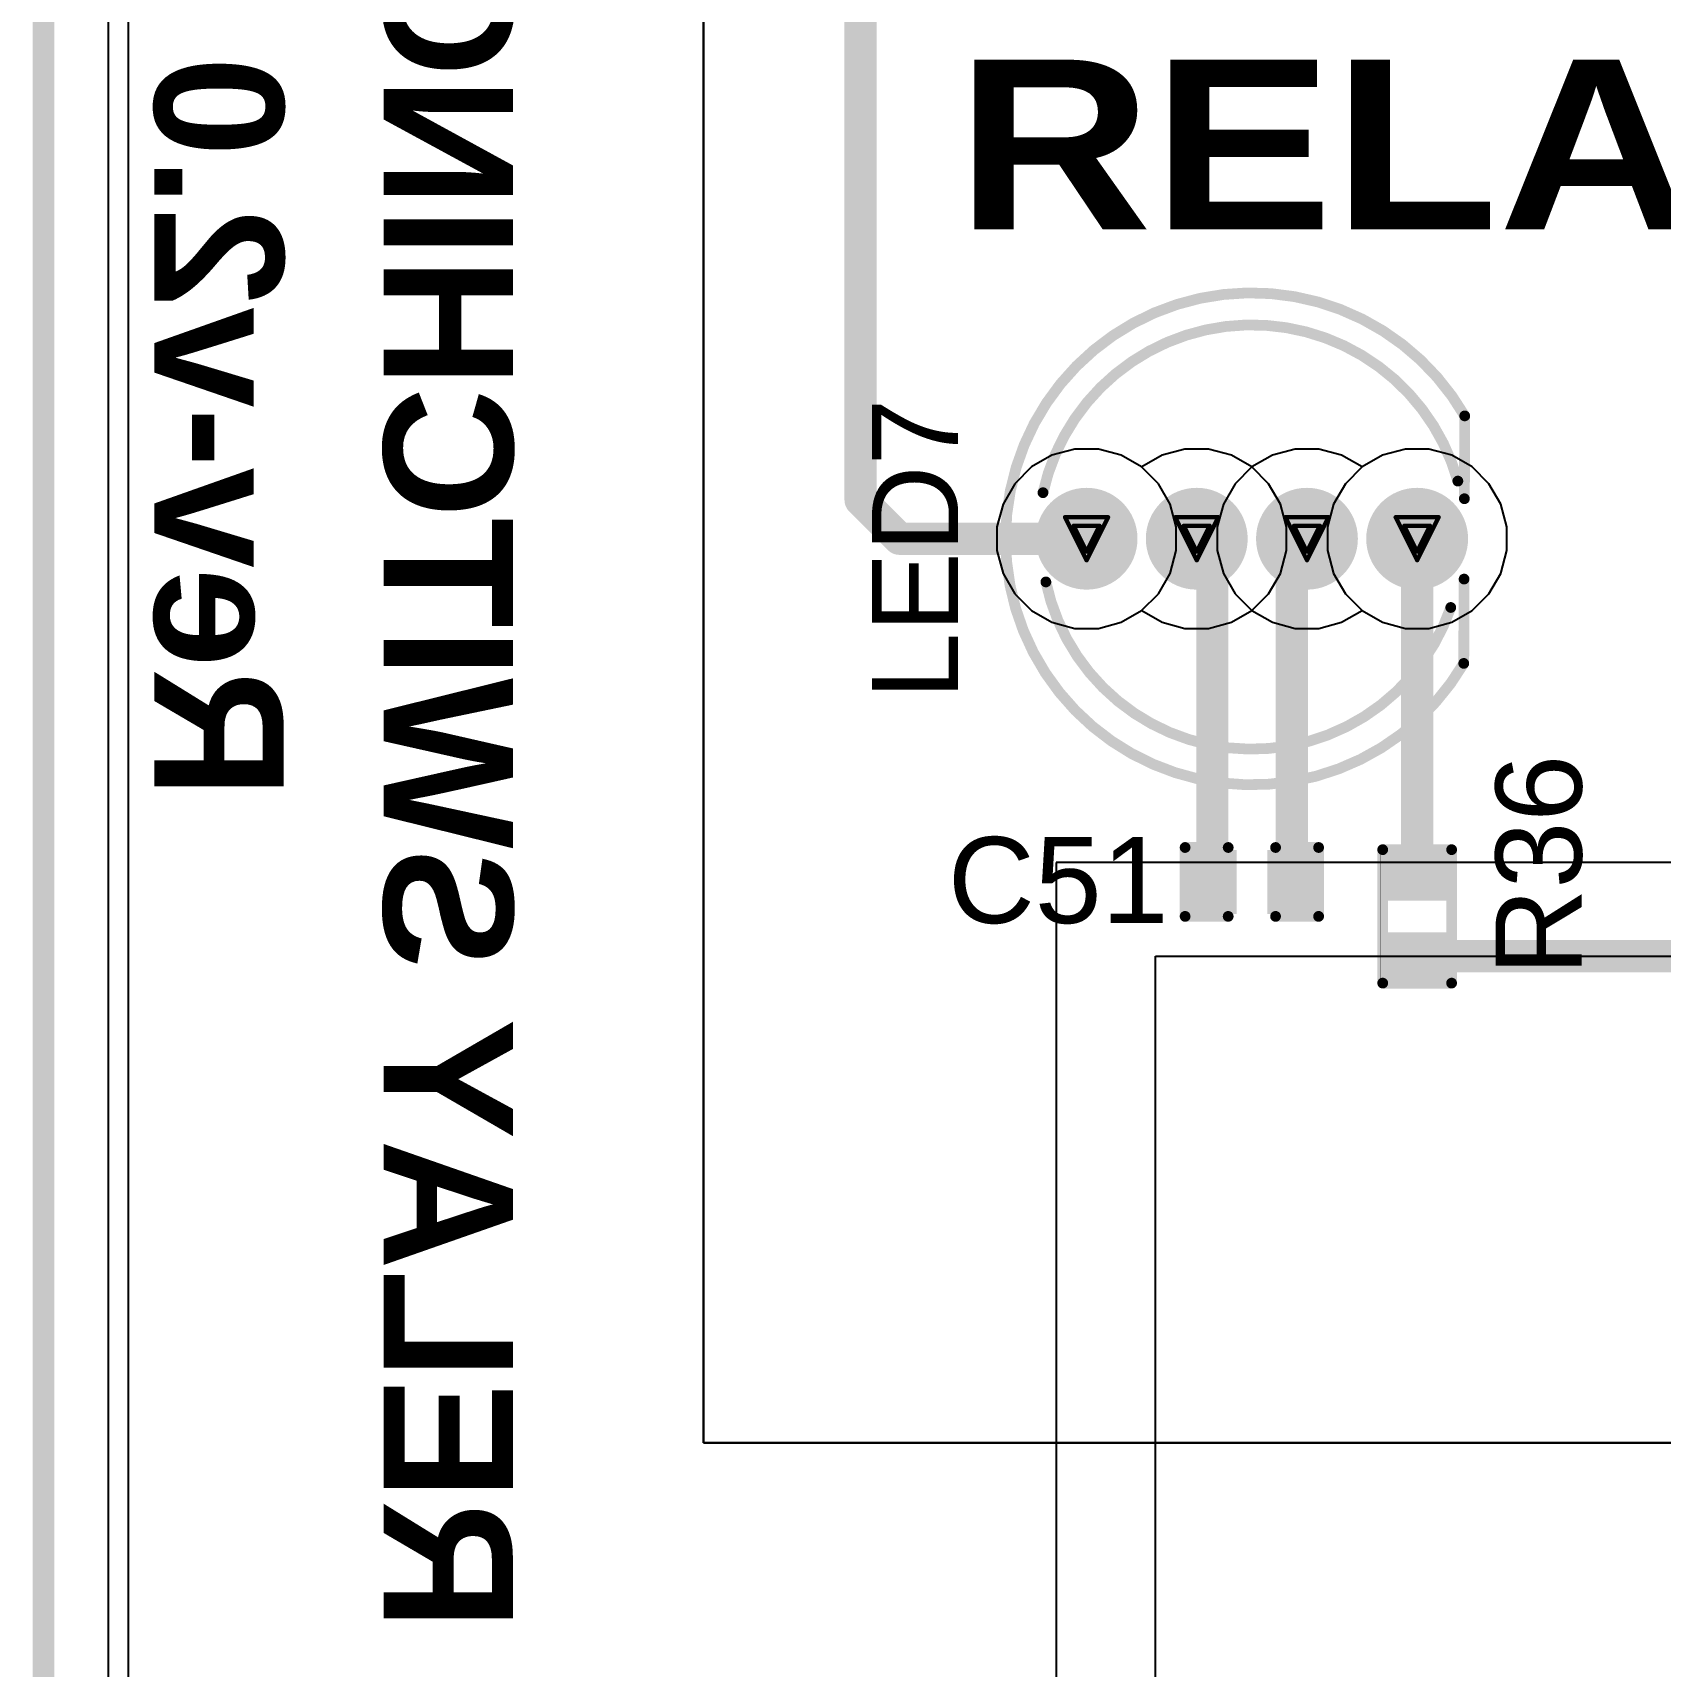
# Model space of a CAD drawing. Header units: inches. Extents: x -5 to 5328, y -4 to 5281.
# Drawn here: x -4.15 to 15.06, y 63.4 to 82.68 of the extents above; entities that cross this region are included whole.
import ezdxf

# ---------------------------------------------------------------- set-up
doc = ezdxf.new("R2010")
doc.units = ezdxf.units.IN
for name, color, linetype in [('Board Outline', 216, 'Continuous'), ('Bottom Layer', 5, 'Continuous'), ('Bottom Overlay', 54, 'Continuous'), ('Bottom Solder', 6, 'Continuous'), ('Drill Drawing', 1, 'Continuous'), ('Layer 1', 16, 'Continuous'), ('Layer 2', 76, 'Continuous'), ('Multi-Layer', 9, 'Continuous'), ('Pad Holes', 156, 'Continuous'), ('Top Layer', 1, 'Continuous'), ('Top Overlay', 2, 'Continuous'), ('Top Paste', 8, 'Continuous'), ('Top Solder', 216, 'Continuous')]:
    doc.layers.add(name, color=color, linetype=linetype)
doc.styles.add('Arial', font='', dxfattribs={"height": 0.2})
doc.styles.add('Arial Black_Bold', font='', dxfattribs={"height": 0.2})
doc.styles.add('Arial_Bold', font='', dxfattribs={"height": 0.2})
doc.styles.get('Arial').set_extended_font_data('Arial')
doc.styles.get('Arial Black_Bold').set_extended_font_data('Arial Black', bold=True)
doc.styles.get('Arial_Bold').set_extended_font_data('Arial', bold=True)

# ---------------------------------------------------------------- blocks, each defined once
blk = doc.blocks.new('R___0402_64')
at = {"layer": 'Top Layer'}
for points in [[(-0.6985, -0.3175), (-0.6985, 0.3174999999999999), (-0.2413000000000001, 0.3175), (-0.2412999999999999, -0.3174999999999999)], [(0.2413000000000001, -0.3175), (0.2412999999999999, 0.3174999999999999), (0.6985, 0.3175), (0.6985, -0.3174999999999999)]]:
    blk.add_hatch(color=1, dxfattribs=at).paths.add_polyline_path(points)
at = {"layer": 'Top Paste'}
for points in [[(-0.6985, -0.3175), (-0.6985, 0.3174999999999999), (-0.2413000000000001, 0.3175), (-0.2412999999999999, -0.3174999999999999)], [(0.2413000000000001, -0.3175), (0.2412999999999999, 0.3174999999999999), (0.6985, 0.3175), (0.6985, -0.3174999999999999)]]:
    blk.add_hatch(color=8, dxfattribs=at).paths.add_polyline_path(points)
at = {"layer": 'Top Solder'}
for points in [[(-0.75350116, -0.3725011600000001), (-0.75350116, 0.3725011599999999), (-0.18629884, 0.3725011600000001), (-0.1862988399999999, -0.3725011599999999)], [(0.18629884, -0.3725011600000001), (0.1862988399999999, 0.3725011599999999), (0.75350116, 0.3725011600000001), (0.75350116, -0.3725011599999999)]]:
    blk.add_hatch(color=216, dxfattribs=at).paths.add_polyline_path(points)
at = {"layer": 'Top Overlay'}
for points in [[(0.7874, 0.4064, 0.127, 0.127, 0), (-0.7874, 0.4064, 0.127, 0.127, 0)], [(-0.7874, -0.4064, 0.127, 0.127, 0), (-0.7874, 0.4064, 0.127, 0.127, 0)], [(0.7874, -0.4064, 0.127, 0.127, 0), (0.7874, 0.4064, 0.127, 0.127, 0)], [(0.7874, -0.4064, 0.127, 0.127, 0), (-0.7874, -0.4064, 0.127, 0.127, 0)], [(0.8128, -0.4318, 0.0032258, 0.0032258, 0), (-0.8128, -0.4318, 0.0032258, 0.0032258, 0)]]:
    blk.add_lwpolyline(points, format="xyseb", dxfattribs=at)
for points in [[(-0.8191499999999999, 0.4064, 0.0635, 0.0635, 1), (-0.7556499999999999, 0.4064, 0.0635, 0.0635, 1)], [(-0.8191499999999999, 0.4064, 0.0635, 0.0635, 1), (-0.7556499999999999, 0.4064, 0.0635, 0.0635, 1)], [(0.7556499999999999, 0.4064, 0.0635, 0.0635, 1), (0.8191499999999999, 0.4064, 0.0635, 0.0635, 1)], [(0.7556499999999999, 0.4064, 0.0635, 0.0635, 1), (0.8191499999999999, 0.4064, 0.0635, 0.0635, 1)], [(-0.8191499999999999, -0.4064, 0.0635, 0.0635, 1), (-0.7556499999999999, -0.4064, 0.0635, 0.0635, 1)], [(-0.8191499999999999, -0.4064, 0.0635, 0.0635, 1), (-0.7556499999999999, -0.4064, 0.0635, 0.0635, 1)], [(0.7556499999999999, -0.4064, 0.0635, 0.0635, 1), (0.8191499999999999, -0.4064, 0.0635, 0.0635, 1)], [(0.7556499999999999, -0.4064, 0.0635, 0.0635, 1), (0.8191499999999999, -0.4064, 0.0635, 0.0635, 1)], [(-0.81360518, -0.4318, 0.0016129, 0.0016129, 1), (-0.8119948199999999, -0.4318, 0.0016129, 0.0016129, 1)], [(0.8119948199999999, -0.4318, 0.0016129, 0.0016129, 1), (0.81360518, -0.4318, 0.0016129, 0.0016129, 1)]]:
    blk.add_lwpolyline(points, format="xyseb", close=True, dxfattribs=at)
blk = doc.blocks.new('WS2812D_F5_110')
at = {"layer": 'Bottom Layer'}
h = blk.add_hatch(color=5, dxfattribs=at)
edge = h.paths.add_edge_path()
edge.add_arc((-1.949958, 0), 0.5499989, 0, 360)
h = blk.add_hatch(color=5, dxfattribs=at)
edge = h.paths.add_edge_path()
edge.add_arc((-0.649986, 0), 0.5499989, 0, 360)
h = blk.add_hatch(color=5, dxfattribs=at)
edge = h.paths.add_edge_path()
edge.add_arc((0.649986, 0), 0.5499989, 0, 360)
h = blk.add_hatch(color=5, dxfattribs=at)
edge = h.paths.add_edge_path()
edge.add_arc((1.949958, 0), 0.5499989, 0, 360)
at = {"layer": 'Bottom Solder'}
h = blk.add_hatch(color=6, dxfattribs=at)
edge = h.paths.add_edge_path()
edge.add_arc((-1.949958, 0), 0.6007989, 0, 360)
h = blk.add_hatch(color=6, dxfattribs=at)
edge = h.paths.add_edge_path()
edge.add_arc((-0.649986, 0), 0.6007989, 0, 360)
h = blk.add_hatch(color=6, dxfattribs=at)
edge = h.paths.add_edge_path()
edge.add_arc((0.649986, 0), 0.6007989, 0, 360)
h = blk.add_hatch(color=6, dxfattribs=at)
edge = h.paths.add_edge_path()
edge.add_arc((1.949958, 0), 0.6007989, 0, 360)
at = {"layer": 'Layer 1'}
h = blk.add_hatch(color=16, dxfattribs=at)
edge = h.paths.add_edge_path()
edge.add_arc((-1.949958, 0), 0.5499989, 0, 360)
h = blk.add_hatch(color=16, dxfattribs=at)
edge = h.paths.add_edge_path()
edge.add_arc((-0.649986, 0), 0.5499989, 0, 360)
h = blk.add_hatch(color=16, dxfattribs=at)
edge = h.paths.add_edge_path()
edge.add_arc((0.649986, 0), 0.5499989, 0, 360)
h = blk.add_hatch(color=16, dxfattribs=at)
edge = h.paths.add_edge_path()
edge.add_arc((1.949958, 0), 0.5499989, 0, 360)
at = {"layer": 'Layer 2'}
h = blk.add_hatch(color=76, dxfattribs=at)
edge = h.paths.add_edge_path()
edge.add_arc((-1.949958, 0), 0.5499989, 0, 360)
h = blk.add_hatch(color=76, dxfattribs=at)
edge = h.paths.add_edge_path()
edge.add_arc((-0.649986, 0), 0.5499989, 0, 360)
h = blk.add_hatch(color=76, dxfattribs=at)
edge = h.paths.add_edge_path()
edge.add_arc((0.649986, 0), 0.5499989, 0, 360)
h = blk.add_hatch(color=76, dxfattribs=at)
edge = h.paths.add_edge_path()
edge.add_arc((1.949958, 0), 0.5499989, 0, 360)
at = {"layer": 'Multi-Layer'}
h = blk.add_hatch(color=9, dxfattribs=at)
edge = h.paths.add_edge_path()
edge.add_arc((-1.949958, 0), 0.5499989, 0, 360)
h = blk.add_hatch(color=9, dxfattribs=at)
edge = h.paths.add_edge_path()
edge.add_arc((-0.649986, 0), 0.5499989, 0, 360)
h = blk.add_hatch(color=9, dxfattribs=at)
edge = h.paths.add_edge_path()
edge.add_arc((0.649986, 0), 0.5499989, 0, 360)
h = blk.add_hatch(color=9, dxfattribs=at)
edge = h.paths.add_edge_path()
edge.add_arc((1.949958, 0), 0.5499989, 0, 360)
at = {"layer": 'Pad Holes'}
h = blk.add_hatch(color=7, dxfattribs=at)
edge = h.paths.add_edge_path()
edge.add_arc((-1.949958, 0), 0.35999928, 0, 360)
h = blk.add_hatch(color=7, dxfattribs=at)
edge = h.paths.add_edge_path()
edge.add_arc((-0.649986, 0), 0.35999928, 0, 360)
h = blk.add_hatch(color=7, dxfattribs=at)
edge = h.paths.add_edge_path()
edge.add_arc((0.649986, 0), 0.35999928, 0, 360)
h = blk.add_hatch(color=7, dxfattribs=at)
edge = h.paths.add_edge_path()
edge.add_arc((1.949958, 0), 0.35999928, 0, 360)
at = {"layer": 'Top Layer'}
h = blk.add_hatch(color=1, dxfattribs=at)
edge = h.paths.add_edge_path()
edge.add_arc((-1.949958, 0), 0.5499989, 0, 360)
h = blk.add_hatch(color=1, dxfattribs=at)
edge = h.paths.add_edge_path()
edge.add_arc((-0.649986, 0), 0.5499989, 0, 360)
h = blk.add_hatch(color=1, dxfattribs=at)
edge = h.paths.add_edge_path()
edge.add_arc((0.649986, 0), 0.5499989, 0, 360)
h = blk.add_hatch(color=1, dxfattribs=at)
edge = h.paths.add_edge_path()
edge.add_arc((1.949958, 0), 0.5499989, 0, 360)
at = {"layer": 'Top Solder'}
h = blk.add_hatch(color=216, dxfattribs=at)
edge = h.paths.add_edge_path()
edge.add_arc((-1.949958, 0), 0.6007989, 0, 360)
h = blk.add_hatch(color=216, dxfattribs=at)
edge = h.paths.add_edge_path()
edge.add_arc((-0.649986, 0), 0.6007989, 0, 360)
h = blk.add_hatch(color=216, dxfattribs=at)
edge = h.paths.add_edge_path()
edge.add_arc((0.649986, 0), 0.6007989, 0, 360)
h = blk.add_hatch(color=216, dxfattribs=at)
edge = h.paths.add_edge_path()
edge.add_arc((1.949958, 0), 0.6007989, 0, 360)
at = {"layer": 'Top Overlay'}
for points in [[(2.49976894, -1.47119086, 0.127, 0.127, -3.705200551698449), (2.5109424, 1.44950434, 0.127, 0.127, 0)], [(-2.4642064, 0.5431282, 0.127, 0.127, -0.7808570852572787), (2.4299926, 0.68000626, 0.127, 0.127, 0)], [(2.5072086, 0.4719574, 0.127, 0.127, 0), (2.5109424, 1.4495018, 0.127, 0.127, 0)], [(2.3466552, -0.81129886, 0.127, 0.127, -0.7609480543791828), (-2.4299926, -0.51000914, 0.127, 0.127, 0)], [(2.4997664, -1.4711934, 0.127, 0.127, 0), (2.5035764, -0.4761992, 0.127, 0.127, 0)]]:
    blk.add_lwpolyline(points, format="xyseb", dxfattribs=at)
for points in [[(2.4791924, 1.44950434, 0.0635, 0.0635, 1), (2.5426924, 1.44950434, 0.0635, 0.0635, 1)], [(2.4791924, 1.4495018, 0.0635, 0.0635, 1), (2.5426924, 1.4495018, 0.0635, 0.0635, 1)], [(-2.4959564, 0.5431282, 0.0635, 0.0635, 1), (-2.4324564, 0.5431282, 0.0635, 0.0635, 1)], [(2.3982426, 0.68000626, 0.0635, 0.0635, 1), (2.4617426, 0.68000626, 0.0635, 0.0635, 1)], [(2.4754586, 0.4719574, 0.0635, 0.0635, 1), (2.5389586, 0.4719574, 0.0635, 0.0635, 1)], [(-2.4617426, -0.51000914, 0.0635, 0.0635, 1), (-2.3982426, -0.51000914, 0.0635, 0.0635, 1)], [(2.4718264, -0.4761992, 0.0635, 0.0635, 1), (2.5353264, -0.4761992, 0.0635, 0.0635, 1)], [(2.3149052, -0.81129886, 0.0635, 0.0635, 1), (2.3784052, -0.81129886, 0.0635, 0.0635, 1)], [(2.4680164, -1.4711934, 0.0635, 0.0635, 1), (2.5315164, -1.4711934, 0.0635, 0.0635, 1)], [(2.46801894, -1.47119086, 0.0635, 0.0635, 1), (2.53151894, -1.47119086, 0.0635, 0.0635, 1)]]:
    blk.add_lwpolyline(points, format="xyseb", close=True, dxfattribs=at)
blk = doc.blocks.new('C___0402_160')
at = {"layer": 'Top Layer'}
for points in [[(-0.6985, -0.3175), (-0.6985, 0.3175), (-0.2412999999999999, 0.3175), (-0.2413, -0.3175)], [(0.2412999999999999, -0.3175), (0.2413, 0.3175), (0.6985, 0.3175), (0.6985, -0.3175)]]:
    blk.add_hatch(color=1, dxfattribs=at).paths.add_polyline_path(points)
at = {"layer": 'Top Paste'}
for points in [[(-0.6985, -0.3175), (-0.6985, 0.3175), (-0.2412999999999999, 0.3175), (-0.2413, -0.3175)], [(0.2412999999999999, -0.3175), (0.2413, 0.3175), (0.6985, 0.3175), (0.6985, -0.3175)]]:
    blk.add_hatch(color=8, dxfattribs=at).paths.add_polyline_path(points)
at = {"layer": 'Top Solder'}
for points in [[(-0.7584998799999999, -0.37749988), (-0.7584998799999999, 0.37749988), (-0.18130012, 0.37749988), (-0.18130012, -0.37749988)], [(0.18130012, -0.37749988), (0.18130012, 0.37749988), (0.7584998799999999, 0.37749988), (0.7584998799999999, -0.37749988)]]:
    blk.add_hatch(color=216, dxfattribs=at).paths.add_polyline_path(points)
at = {"layer": 'Top Overlay'}
for points in [[(-0.7874, -0.4064, 0.127, 0.127, 0), (-0.7874, 0.4064, 0.127, 0.127, 0)], [(-0.7874, 0.4064, 0.127, 0.127, 0), (-0.2794, 0.4064, 0.127, 0.127, 0)], [(0.2794, 0.4064, 0.127, 0.127, 0), (0.7874, 0.4064, 0.127, 0.127, 0)], [(0.7874, -0.4064, 0.127, 0.127, 0), (0.7874, 0.4064, 0.127, 0.127, 0)], [(-0.7874, -0.4064, 0.127, 0.127, 0), (-0.2794, -0.4064, 0.127, 0.127, 0)], [(0.2794, -0.4064, 0.127, 0.127, 0), (0.7874, -0.4064, 0.127, 0.127, 0)]]:
    blk.add_lwpolyline(points, format="xyseb", dxfattribs=at)
for points in [[(-0.8191499999999999, 0.4064, 0.0635, 0.0635, 1), (-0.7556499999999999, 0.4064, 0.0635, 0.0635, 1)], [(-0.8191499999999999, 0.4064, 0.0635, 0.0635, 1), (-0.7556499999999999, 0.4064, 0.0635, 0.0635, 1)], [(-0.31115, 0.4064, 0.0635, 0.0635, 1), (-0.24765, 0.4064, 0.0635, 0.0635, 1)], [(0.24765, 0.4064, 0.0635, 0.0635, 1), (0.31115, 0.4064, 0.0635, 0.0635, 1)], [(0.7556499999999999, 0.4064, 0.0635, 0.0635, 1), (0.8191499999999999, 0.4064, 0.0635, 0.0635, 1)], [(0.7556499999999999, 0.4064, 0.0635, 0.0635, 1), (0.8191499999999999, 0.4064, 0.0635, 0.0635, 1)], [(-0.8191499999999999, -0.4064, 0.0635, 0.0635, 1), (-0.7556499999999999, -0.4064, 0.0635, 0.0635, 1)], [(-0.8191499999999999, -0.4064, 0.0635, 0.0635, 1), (-0.7556499999999999, -0.4064, 0.0635, 0.0635, 1)], [(-0.31115, -0.4064, 0.0635, 0.0635, 1), (-0.24765, -0.4064, 0.0635, 0.0635, 1)], [(0.24765, -0.4064, 0.0635, 0.0635, 1), (0.31115, -0.4064, 0.0635, 0.0635, 1)], [(0.7556499999999999, -0.4064, 0.0635, 0.0635, 1), (0.8191499999999999, -0.4064, 0.0635, 0.0635, 1)], [(0.7556499999999999, -0.4064, 0.0635, 0.0635, 1), (0.8191499999999999, -0.4064, 0.0635, 0.0635, 1)]]:
    blk.add_lwpolyline(points, format="xyseb", close=True, dxfattribs=at)

msp = doc.modelspace()

# ---------------------------------------------------------------- linework, layer by layer
at = {"layer": 'Board Outline'}
msp.add_lwpolyline([(-4.0186864, -4.000002159999999, 0.254, 0.254, 0), (-4.0186864, 105.99998612, 0.254, 0.254, 0)], format="xyseb", dxfattribs=at)
at = {"layer": 'Bottom Layer'}
for p, q in [((-3.25012304, 2.54968502), (-3.25012304, 99.42596066)), ((7.878991099999999, 77.69591014), (7.637736819999999, 77.55662161999999)), ((8.148073619999998, 77.76801058), (7.878991099999999, 77.69591014)), ((8.42665066, 77.76801058), (8.148073619999998, 77.76801058)), ((8.69573318, 77.69591014), (8.42665066, 77.76801058)), ((8.93698746, 77.55662161999999), (8.69573318, 77.69591014)), ((10.4789351, 77.69591014), (10.23768082, 77.55662161999999)), ((10.74801762, 77.76801058), (10.4789351, 77.69591014)), ((11.02659466, 77.76801058), (10.74801762, 77.76801058)), ((11.29567718, 77.69591014), (11.02659466, 77.76801058)), ((11.53693146, 77.55662161999999), (11.29567718, 77.69591014)), ((11.7789071, 77.69591014), (11.53765282, 77.55662161999999)), ((12.04798962, 77.76801058), (11.7789071, 77.69591014)), ((12.32656666, 77.76801058), (12.04798962, 77.76801058)), ((12.59564918, 77.69591014), (12.32656666, 77.76801058)), ((12.83690346, 77.55662161999999), (12.59564918, 77.69591014)), ((7.637736819999999, 77.55662161999999), (7.440752199999999, 77.35963699999999)), ((9.13397208, 77.35963699999999), (8.93698746, 77.55662161999999)), ((10.23768082, 77.55662161999999), (10.0406962, 77.35963699999999)), ((11.53729214, 77.55626094), (11.53693146, 77.55662161999999)), ((11.53765282, 77.55662161999999), (11.53729214, 77.55626094)), ((13.03388808, 77.35963699999999), (12.83690346, 77.55662161999999)), ((7.440752199999999, 77.35963699999999), (7.30146368, 77.11838272)), ((9.273260599999999, 77.11838272), (9.13397208, 77.35963699999999)), ((10.0406962, 77.35963699999999), (9.901407679999998, 77.11838272)), ((13.1731766, 77.11838272), (13.03388808, 77.35963699999999)), ((7.30146368, 77.11838272), (7.22936324, 76.8493002)), ((9.34536104, 76.8493002), (9.273260599999999, 77.11838272)), ((9.901407679999998, 77.11838272), (9.82930724, 76.8493002)), ((13.24527704, 76.8493002), (13.1731766, 77.11838272)), ((7.22936324, 76.8493002), (7.22936324, 76.57072316)), ((9.34536104, 76.57072316), (9.34536104, 76.8493002)), ((9.82930724, 76.8493002), (9.82930724, 76.57072316)), ((13.24527704, 76.57072316), (13.24527704, 76.8493002)), ((7.22936324, 76.57072316), (7.30146368, 76.30164064)), ((9.273260599999999, 76.30164064), (9.34536104, 76.57072316)), ((9.82930724, 76.57072316), (9.901407679999998, 76.30164064)), ((13.1731766, 76.30164064), (13.24527704, 76.57072316)), ((7.30146368, 76.30164064), (7.440752199999999, 76.06038636)), ((9.13397208, 76.06038636), (9.273260599999999, 76.30164064)), ((9.901407679999998, 76.30164064), (10.0406962, 76.06038636)), ((13.03388808, 76.06038636), (13.1731766, 76.30164064)), ((7.440752199999999, 76.06038636), (7.637736819999999, 75.86340173999999)), ((8.93698746, 75.86340173999999), (9.13397208, 76.06038636)), ((10.0406962, 76.06038636), (10.23768082, 75.86340173999999)), ((12.83690346, 75.86340173999999), (13.03388808, 76.06038636)), ((7.637736819999999, 75.86340173999999), (7.878991099999999, 75.72411321999999)), ((8.69573318, 75.72411321999999), (8.93698746, 75.86340173999999)), ((10.23768082, 75.86340173999999), (10.4789351, 75.72411321999999)), ((11.29567718, 75.72411321999999), (11.53693146, 75.86340173999999)), ((11.53693146, 75.86340173999999), (11.53729214, 75.86376242)), ((11.53729214, 75.86376242), (11.53765282, 75.86340173999999)), ((11.53765282, 75.86340173999999), (11.7789071, 75.72411321999999)), ((12.59564918, 75.72411321999999), (12.83690346, 75.86340173999999)), ((7.878991099999999, 75.72411321999999), (8.148073619999998, 75.65201277999999)), ((8.148073619999998, 75.65201277999999), (8.42665066, 75.65201277999999)), ((8.42665066, 75.65201277999999), (8.69573318, 75.72411321999999)), ((10.4789351, 75.72411321999999), (10.74801762, 75.65201277999999)), ((10.74801762, 75.65201277999999), (11.02659466, 75.65201277999999)), ((11.02659466, 75.65201277999999), (11.29567718, 75.72411321999999)), ((11.7789071, 75.72411321999999), (12.04798962, 75.65201277999999)), ((12.04798962, 75.65201277999999), (12.32656666, 75.65201277999999)), ((12.32656666, 75.65201277999999), (12.59564918, 75.72411321999999))]:
    msp.add_line(p, q, dxfattribs=at)
at = {"layer": 'Drill Drawing'}
for points in [[(8.03336214, 76.96401168, 0.0508, 0.0508, 0), (8.54136214, 76.96401168, 0.0508, 0.0508, 0)], [(8.03336214, 76.96401168, 0.0508, 0.0508, 0), (8.287362139999999, 76.45601167999999, 0.0508, 0.0508, 0)], [(8.287362139999999, 76.45601167999999, 0.0508, 0.0508, 0), (8.54136214, 76.96401168, 0.0508, 0.0508, 0)], [(9.33333414, 76.96401168, 0.0508, 0.0508, 0), (9.84133414, 76.96401168, 0.0508, 0.0508, 0)], [(9.33333414, 76.96401168, 0.0508, 0.0508, 0), (9.58733414, 76.45601167999999, 0.0508, 0.0508, 0)], [(9.58733414, 76.45601167999999, 0.0508, 0.0508, 0), (9.84133414, 76.96401168, 0.0508, 0.0508, 0)], [(10.63330614, 76.96401168, 0.0508, 0.0508, 0), (11.14130614, 76.96401168, 0.0508, 0.0508, 0)], [(10.63330614, 76.96401168, 0.0508, 0.0508, 0), (10.88730614, 76.45601167999999, 0.0508, 0.0508, 0)], [(10.88730614, 76.45601167999999, 0.0508, 0.0508, 0), (11.14130614, 76.96401168, 0.0508, 0.0508, 0)], [(11.93327814, 76.96401168, 0.0508, 0.0508, 0), (12.44127814, 76.96401168, 0.0508, 0.0508, 0)], [(11.93327814, 76.96401168, 0.0508, 0.0508, 0), (12.18727814, 76.45601167999999, 0.0508, 0.0508, 0)], [(12.18727814, 76.45601167999999, 0.0508, 0.0508, 0), (12.44127814, 76.96401168, 0.0508, 0.0508, 0)], [(8.134962139999999, 76.86241168, 0.0508, 0.0508, 0), (8.43976214, 76.86241168, 0.0508, 0.0508, 0)], [(8.134962139999999, 76.86241168, 0.0508, 0.0508, 0), (8.287362139999999, 76.55761168, 0.0508, 0.0508, 0)], [(8.287362139999999, 76.55761168, 0.0508, 0.0508, 0), (8.43976214, 76.86241168, 0.0508, 0.0508, 0)], [(9.43493414, 76.86241168, 0.0508, 0.0508, 0), (9.73973414, 76.86241168, 0.0508, 0.0508, 0)], [(9.43493414, 76.86241168, 0.0508, 0.0508, 0), (9.58733414, 76.55761168, 0.0508, 0.0508, 0)], [(9.58733414, 76.55761168, 0.0508, 0.0508, 0), (9.73973414, 76.86241168, 0.0508, 0.0508, 0)], [(10.73490614, 76.86241168, 0.0508, 0.0508, 0), (11.03970614, 76.86241168, 0.0508, 0.0508, 0)], [(10.73490614, 76.86241168, 0.0508, 0.0508, 0), (10.88730614, 76.55761168, 0.0508, 0.0508, 0)], [(10.88730614, 76.55761168, 0.0508, 0.0508, 0), (11.03970614, 76.86241168, 0.0508, 0.0508, 0)], [(12.03487814, 76.86241168, 0.0508, 0.0508, 0), (12.33967814, 76.86241168, 0.0508, 0.0508, 0)], [(12.03487814, 76.86241168, 0.0508, 0.0508, 0), (12.18727814, 76.55761168, 0.0508, 0.0508, 0)], [(12.18727814, 76.55761168, 0.0508, 0.0508, 0), (12.33967814, 76.86241168, 0.0508, 0.0508, 0)]]:
    msp.add_lwpolyline(points, format="xyseb", dxfattribs=at)
for points in [[(8.020662139999999, 76.96401168, 0.0254, 0.0254, 1), (8.04606214, 76.96401168, 0.0254, 0.0254, 1)], [(8.020662139999999, 76.96401168, 0.0254, 0.0254, 1), (8.04606214, 76.96401168, 0.0254, 0.0254, 1)], [(8.52866214, 76.96401168, 0.0254, 0.0254, 1), (8.55406214, 76.96401168, 0.0254, 0.0254, 1)], [(8.52866214, 76.96401168, 0.0254, 0.0254, 1), (8.55406214, 76.96401168, 0.0254, 0.0254, 1)], [(9.32063414, 76.96401168, 0.0254, 0.0254, 1), (9.34603414, 76.96401168, 0.0254, 0.0254, 1)], [(9.32063414, 76.96401168, 0.0254, 0.0254, 1), (9.34603414, 76.96401168, 0.0254, 0.0254, 1)], [(9.82863414, 76.96401168, 0.0254, 0.0254, 1), (9.85403414, 76.96401168, 0.0254, 0.0254, 1)], [(9.82863414, 76.96401168, 0.0254, 0.0254, 1), (9.85403414, 76.96401168, 0.0254, 0.0254, 1)], [(10.62060614, 76.96401168, 0.0254, 0.0254, 1), (10.64600614, 76.96401168, 0.0254, 0.0254, 1)], [(10.62060614, 76.96401168, 0.0254, 0.0254, 1), (10.64600614, 76.96401168, 0.0254, 0.0254, 1)], [(11.12860614, 76.96401168, 0.0254, 0.0254, 1), (11.15400614, 76.96401168, 0.0254, 0.0254, 1)], [(11.12860614, 76.96401168, 0.0254, 0.0254, 1), (11.15400614, 76.96401168, 0.0254, 0.0254, 1)], [(11.92057814, 76.96401168, 0.0254, 0.0254, 1), (11.94597814, 76.96401168, 0.0254, 0.0254, 1)], [(11.92057814, 76.96401168, 0.0254, 0.0254, 1), (11.94597814, 76.96401168, 0.0254, 0.0254, 1)], [(12.42857814, 76.96401168, 0.0254, 0.0254, 1), (12.45397814, 76.96401168, 0.0254, 0.0254, 1)], [(12.42857814, 76.96401168, 0.0254, 0.0254, 1), (12.45397814, 76.96401168, 0.0254, 0.0254, 1)], [(8.12226214, 76.86241168, 0.0254, 0.0254, 1), (8.14766214, 76.86241168, 0.0254, 0.0254, 1)], [(8.12226214, 76.86241168, 0.0254, 0.0254, 1), (8.14766214, 76.86241168, 0.0254, 0.0254, 1)], [(8.42706214, 76.86241168, 0.0254, 0.0254, 1), (8.45246214, 76.86241168, 0.0254, 0.0254, 1)], [(8.42706214, 76.86241168, 0.0254, 0.0254, 1), (8.45246214, 76.86241168, 0.0254, 0.0254, 1)], [(9.42223414, 76.86241168, 0.0254, 0.0254, 1), (9.44763414, 76.86241168, 0.0254, 0.0254, 1)], [(9.42223414, 76.86241168, 0.0254, 0.0254, 1), (9.44763414, 76.86241168, 0.0254, 0.0254, 1)], [(9.72703414, 76.86241168, 0.0254, 0.0254, 1), (9.75243414, 76.86241168, 0.0254, 0.0254, 1)], [(9.72703414, 76.86241168, 0.0254, 0.0254, 1), (9.75243414, 76.86241168, 0.0254, 0.0254, 1)], [(10.72220614, 76.86241168, 0.0254, 0.0254, 1), (10.74760614, 76.86241168, 0.0254, 0.0254, 1)], [(10.72220614, 76.86241168, 0.0254, 0.0254, 1), (10.74760614, 76.86241168, 0.0254, 0.0254, 1)], [(11.02700614, 76.86241168, 0.0254, 0.0254, 1), (11.05240614, 76.86241168, 0.0254, 0.0254, 1)], [(11.02700614, 76.86241168, 0.0254, 0.0254, 1), (11.05240614, 76.86241168, 0.0254, 0.0254, 1)], [(12.02217814, 76.86241168, 0.0254, 0.0254, 1), (12.04757814, 76.86241168, 0.0254, 0.0254, 1)], [(12.02217814, 76.86241168, 0.0254, 0.0254, 1), (12.04757814, 76.86241168, 0.0254, 0.0254, 1)], [(12.32697814, 76.86241168, 0.0254, 0.0254, 1), (12.35237814, 76.86241168, 0.0254, 0.0254, 1)], [(12.32697814, 76.86241168, 0.0254, 0.0254, 1), (12.35237814, 76.86241168, 0.0254, 0.0254, 1)], [(8.27466214, 76.55761168, 0.0254, 0.0254, 1), (8.30006214, 76.55761168, 0.0254, 0.0254, 1)], [(8.27466214, 76.55761168, 0.0254, 0.0254, 1), (8.30006214, 76.55761168, 0.0254, 0.0254, 1)], [(9.57463414, 76.55761168, 0.0254, 0.0254, 1), (9.60003414, 76.55761168, 0.0254, 0.0254, 1)], [(9.57463414, 76.55761168, 0.0254, 0.0254, 1), (9.60003414, 76.55761168, 0.0254, 0.0254, 1)], [(10.87460614, 76.55761168, 0.0254, 0.0254, 1), (10.90000614, 76.55761168, 0.0254, 0.0254, 1)], [(10.87460614, 76.55761168, 0.0254, 0.0254, 1), (10.90000614, 76.55761168, 0.0254, 0.0254, 1)], [(12.17457814, 76.55761168, 0.0254, 0.0254, 1), (12.19997814, 76.55761168, 0.0254, 0.0254, 1)], [(12.17457814, 76.55761168, 0.0254, 0.0254, 1), (12.19997814, 76.55761168, 0.0254, 0.0254, 1)], [(8.27466214, 76.45601167999999, 0.0254, 0.0254, 1), (8.30006214, 76.45601167999999, 0.0254, 0.0254, 1)], [(8.27466214, 76.45601167999999, 0.0254, 0.0254, 1), (8.30006214, 76.45601167999999, 0.0254, 0.0254, 1)], [(9.57463414, 76.45601167999999, 0.0254, 0.0254, 1), (9.60003414, 76.45601167999999, 0.0254, 0.0254, 1)], [(9.57463414, 76.45601167999999, 0.0254, 0.0254, 1), (9.60003414, 76.45601167999999, 0.0254, 0.0254, 1)], [(10.87460614, 76.45601167999999, 0.0254, 0.0254, 1), (10.90000614, 76.45601167999999, 0.0254, 0.0254, 1)], [(10.87460614, 76.45601167999999, 0.0254, 0.0254, 1), (10.90000614, 76.45601167999999, 0.0254, 0.0254, 1)], [(12.17457814, 76.45601167999999, 0.0254, 0.0254, 1), (12.19997814, 76.45601167999999, 0.0254, 0.0254, 1)], [(12.17457814, 76.45601167999999, 0.0254, 0.0254, 1), (12.19997814, 76.45601167999999, 0.0254, 0.0254, 1)]]:
    msp.add_lwpolyline(points, format="xyseb", close=True, dxfattribs=at)
at = {"layer": 'Layer 1'}
for p, q in [((-3.25012304, 2.54968502), (-3.25012304, 99.42596066)), ((7.878991099999999, 77.69591014), (7.637736819999999, 77.55662161999999)), ((8.148073619999998, 77.76801058), (7.878991099999999, 77.69591014)), ((8.42665066, 77.76801058), (8.148073619999998, 77.76801058)), ((8.69573318, 77.69591014), (8.42665066, 77.76801058)), ((8.93698746, 77.55662161999999), (8.69573318, 77.69591014)), ((10.4789351, 77.69591014), (10.23768082, 77.55662161999999)), ((10.74801762, 77.76801058), (10.4789351, 77.69591014)), ((11.02659466, 77.76801058), (10.74801762, 77.76801058)), ((11.29567718, 77.69591014), (11.02659466, 77.76801058)), ((11.53693146, 77.55662161999999), (11.29567718, 77.69591014)), ((11.7789071, 77.69591014), (11.53765282, 77.55662161999999)), ((12.04798962, 77.76801058), (11.7789071, 77.69591014)), ((12.32656666, 77.76801058), (12.04798962, 77.76801058)), ((12.59564918, 77.69591014), (12.32656666, 77.76801058)), ((12.83690346, 77.55662161999999), (12.59564918, 77.69591014)), ((7.637736819999999, 77.55662161999999), (7.440752199999999, 77.35963699999999)), ((9.13397208, 77.35963699999999), (8.93698746, 77.55662161999999)), ((10.23768082, 77.55662161999999), (10.0406962, 77.35963699999999)), ((11.53729214, 77.55626094), (11.53693146, 77.55662161999999)), ((11.53765282, 77.55662161999999), (11.53729214, 77.55626094)), ((13.03388808, 77.35963699999999), (12.83690346, 77.55662161999999)), ((7.440752199999999, 77.35963699999999), (7.30146368, 77.11838272)), ((9.273260599999999, 77.11838272), (9.13397208, 77.35963699999999)), ((10.0406962, 77.35963699999999), (9.901407679999998, 77.11838272)), ((13.1731766, 77.11838272), (13.03388808, 77.35963699999999)), ((7.30146368, 77.11838272), (7.22936324, 76.8493002)), ((9.34536104, 76.8493002), (9.273260599999999, 77.11838272)), ((9.901407679999998, 77.11838272), (9.82930724, 76.8493002)), ((13.24527704, 76.8493002), (13.1731766, 77.11838272)), ((7.22936324, 76.8493002), (7.22936324, 76.57072316)), ((9.34536104, 76.57072316), (9.34536104, 76.8493002)), ((9.82930724, 76.8493002), (9.82930724, 76.57072316)), ((13.24527704, 76.57072316), (13.24527704, 76.8493002)), ((7.22936324, 76.57072316), (7.30146368, 76.30164064)), ((9.273260599999999, 76.30164064), (9.34536104, 76.57072316)), ((9.82930724, 76.57072316), (9.901407679999998, 76.30164064)), ((13.1731766, 76.30164064), (13.24527704, 76.57072316)), ((7.30146368, 76.30164064), (7.440752199999999, 76.06038636)), ((9.13397208, 76.06038636), (9.273260599999999, 76.30164064)), ((9.901407679999998, 76.30164064), (10.0406962, 76.06038636)), ((13.03388808, 76.06038636), (13.1731766, 76.30164064)), ((7.440752199999999, 76.06038636), (7.637736819999999, 75.86340173999999)), ((8.93698746, 75.86340173999999), (9.13397208, 76.06038636)), ((10.0406962, 76.06038636), (10.23768082, 75.86340173999999)), ((12.83690346, 75.86340173999999), (13.03388808, 76.06038636)), ((7.637736819999999, 75.86340173999999), (7.878991099999999, 75.72411321999999)), ((8.69573318, 75.72411321999999), (8.93698746, 75.86340173999999)), ((10.23768082, 75.86340173999999), (10.4789351, 75.72411321999999)), ((11.29567718, 75.72411321999999), (11.53693146, 75.86340173999999)), ((11.53693146, 75.86340173999999), (11.53729214, 75.86376242)), ((11.53729214, 75.86376242), (11.53765282, 75.86340173999999)), ((11.53765282, 75.86340173999999), (11.7789071, 75.72411321999999)), ((12.59564918, 75.72411321999999), (12.83690346, 75.86340173999999)), ((7.878991099999999, 75.72411321999999), (8.148073619999998, 75.65201277999999)), ((8.148073619999998, 75.65201277999999), (8.42665066, 75.65201277999999)), ((8.42665066, 75.65201277999999), (8.69573318, 75.72411321999999)), ((10.4789351, 75.72411321999999), (10.74801762, 75.65201277999999)), ((10.74801762, 75.65201277999999), (11.02659466, 75.65201277999999)), ((11.02659466, 75.65201277999999), (11.29567718, 75.72411321999999)), ((11.7789071, 75.72411321999999), (12.04798962, 75.65201277999999)), ((12.04798962, 75.65201277999999), (12.32656666, 75.65201277999999)), ((12.32656666, 75.65201277999999), (12.59564918, 75.72411321999999))]:
    msp.add_line(p, q, dxfattribs=at)
at = {"layer": 'Layer 2'}
for p, q in [((-3.01511208, 2.82319222), (-3.01511208, 99.15812274)), ((7.878991099999999, 77.69591014), (7.637736819999999, 77.55662161999999)), ((8.148073619999998, 77.76801058), (7.878991099999999, 77.69591014)), ((8.42665066, 77.76801058), (8.148073619999998, 77.76801058)), ((8.69573318, 77.69591014), (8.42665066, 77.76801058)), ((8.93698746, 77.55662161999999), (8.69573318, 77.69591014)), ((9.178963099999999, 77.69591014), (8.93770882, 77.55662161999999)), ((9.448045619999998, 77.76801058), (9.178963099999999, 77.69591014)), ((9.726622659999999, 77.76801058), (9.448045619999998, 77.76801058)), ((9.99570518, 77.69591014), (9.726622659999999, 77.76801058)), ((10.23695946, 77.55662161999999), (9.99570518, 77.69591014)), ((11.7789071, 77.69591014), (11.53765282, 77.55662161999999)), ((12.04798962, 77.76801058), (11.7789071, 77.69591014)), ((12.32656666, 77.76801058), (12.04798962, 77.76801058)), ((12.59564918, 77.69591014), (12.32656666, 77.76801058)), ((12.83690346, 77.55662161999999), (12.59564918, 77.69591014)), ((7.637736819999999, 77.55662161999999), (7.440752199999999, 77.35963699999999)), ((8.93734814, 77.55626094), (8.93698746, 77.55662161999999)), ((8.93770882, 77.55662161999999), (8.93734814, 77.55626094)), ((10.43394408, 77.35963699999999), (10.23695946, 77.55662161999999)), ((11.53765282, 77.55662161999999), (11.3406682, 77.35963699999999)), ((13.03388808, 77.35963699999999), (12.83690346, 77.55662161999999)), ((7.440752199999999, 77.35963699999999), (7.30146368, 77.11838272)), ((10.5732326, 77.11838272), (10.43394408, 77.35963699999999)), ((11.3406682, 77.35963699999999), (11.20137968, 77.11838272)), ((13.1731766, 77.11838272), (13.03388808, 77.35963699999999)), ((7.30146368, 77.11838272), (7.22936324, 76.8493002)), ((10.64533304, 76.8493002), (10.5732326, 77.11838272)), ((11.20137968, 77.11838272), (11.12927924, 76.8493002)), ((13.24527704, 76.8493002), (13.1731766, 77.11838272)), ((7.22936324, 76.8493002), (7.22936324, 76.57072316)), ((10.64533304, 76.57072316), (10.64533304, 76.8493002)), ((11.12927924, 76.8493002), (11.12927924, 76.57072316)), ((13.24527704, 76.57072316), (13.24527704, 76.8493002)), ((7.22936324, 76.57072316), (7.30146368, 76.30164064)), ((10.5732326, 76.30164064), (10.64533304, 76.57072316)), ((11.12927924, 76.57072316), (11.20137968, 76.30164064)), ((13.1731766, 76.30164064), (13.24527704, 76.57072316)), ((7.30146368, 76.30164064), (7.440752199999999, 76.06038636)), ((10.43394408, 76.06038636), (10.5732326, 76.30164064)), ((11.20137968, 76.30164064), (11.3406682, 76.06038636)), ((13.03388808, 76.06038636), (13.1731766, 76.30164064)), ((7.440752199999999, 76.06038636), (7.637736819999999, 75.86340173999999)), ((10.23695946, 75.86340173999999), (10.43394408, 76.06038636)), ((11.3406682, 76.06038636), (11.53765282, 75.86340173999999)), ((12.83690346, 75.86340173999999), (13.03388808, 76.06038636)), ((7.637736819999999, 75.86340173999999), (7.878991099999999, 75.72411321999999)), ((8.69573318, 75.72411321999999), (8.93698746, 75.86340173999999)), ((8.93698746, 75.86340173999999), (8.93734814, 75.86376242)), ((8.93734814, 75.86376242), (8.93770882, 75.86340173999999)), ((8.93770882, 75.86340173999999), (9.178963099999999, 75.72411321999999)), ((9.99570518, 75.72411321999999), (10.23695946, 75.86340173999999)), ((11.53765282, 75.86340173999999), (11.7789071, 75.72411321999999)), ((12.59564918, 75.72411321999999), (12.83690346, 75.86340173999999)), ((7.878991099999999, 75.72411321999999), (8.148073619999998, 75.65201277999999)), ((8.148073619999998, 75.65201277999999), (8.42665066, 75.65201277999999)), ((8.42665066, 75.65201277999999), (8.69573318, 75.72411321999999)), ((9.178963099999999, 75.72411321999999), (9.448045619999998, 75.65201277999999)), ((9.448045619999998, 75.65201277999999), (9.726622659999999, 75.65201277999999)), ((9.726622659999999, 75.65201277999999), (9.99570518, 75.72411321999999)), ((11.7789071, 75.72411321999999), (12.04798962, 75.65201277999999)), ((12.04798962, 75.65201277999999), (12.32656666, 75.65201277999999)), ((12.32656666, 75.65201277999999), (12.59564918, 75.72411321999999)), ((59.20739999999999, 72.88861978), (7.92799024, 72.88861978)), ((7.92799024, 72.88861978), (7.92799024, 3.68123978)), ((9.10068792, 4.5264324), (9.10068792, 71.7837147)), ((9.10068792, 71.7837147), (59.1566, 71.7837147))]:
    msp.add_line(p, q, dxfattribs=at)
at = {"layer": 'Top Layer'}
for p, q in [((-3.25012304, 2.54968502), (-3.25012304, 99.42596066)), ((3.766477099999999, 66.04165099999999), (3.76688858, 95.24060453999999)), ((3.76688858, 95.24060453999999), (3.766477099999999, 66.04165099999999)), ((43.3397914, 66.04168656), (3.766477099999999, 66.04165099999999)), ((3.766477099999999, 66.04165099999999), (43.3397914, 66.04168656))]:
    msp.add_line(p, q, dxfattribs=at)
for points in [[(5.62177438, 77.16687132, 0.3809999999999999, 0.3809999999999999, 0), (5.62177438, 93.48534262, 0.3809999999999999, 0.3809999999999999, 0)], [(5.62177438, 77.16687132, 0.3809999999999999, 0.3809999999999999, 0), (6.07863402, 76.71001168, 0.3809999999999999, 0.3809999999999999, 0)], [(6.07863402, 76.71001168, 0.3809999999999999, 0.3809999999999999, 0), (8.28735706, 76.71001168, 0.3809999999999999, 0.3809999999999999, 0)], [(9.5873316, 76.72401216, 0.3809999999999999, 0.3809999999999999, 0), (9.771151399999999, 76.54019235999999, 0.3809999999999999, 0.3809999999999999, 0)], [(9.771151399999999, 72.6637485, 0.3809999999999999, 0.3809999999999999, 0), (9.771151399999999, 76.54019235999999, 0.3809999999999999, 0.3809999999999999, 0)], [(10.8873036, 76.49508958, 0.3809999999999999, 0.3809999999999999, 0), (10.8873036, 76.72401724, 0.3809999999999999, 0.3809999999999999, 0)], [(12.18727814, 76.71001168, 0.3809999999999999, 0.3809999999999999, 0), (12.18728068, 76.71000914, 0.3809999999999999, 0.3809999999999999, 0)], [(12.18728068, 72.7235147, 0.3809999999999999, 0.3809999999999999, 0), (12.18728068, 76.71000914, 0.3809999999999999, 0.3809999999999999, 0)], [(10.7072176, 76.31500358, 0.3809999999999999, 0.3809999999999999, 0), (10.8873036, 76.49508958, 0.3809999999999999, 0.3809999999999999, 0)], [(10.7072176, 72.66001723999999, 0.3809999999999999, 0.3809999999999999, 0), (10.7072176, 76.31500358, 0.3809999999999999, 0.3809999999999999, 0)], [(12.18728068, 71.7837147, 0.3809999999999999, 0.3809999999999999, 0), (21.71737846, 71.7837147, 0.3809999999999999, 0.3809999999999999, 0)]]:
    msp.add_lwpolyline(points, format="xyseb", dxfattribs=at)
for points in [[(5.52652438, 77.16687132, 0.1905, 0.1905, 1), (5.71702438, 77.16687132, 0.1905, 0.1905, 1)], [(5.52652438, 77.16687132, 0.1905, 0.1905, 1), (5.71702438, 77.16687132, 0.1905, 0.1905, 1)], [(5.98338402, 76.71001168, 0.1905, 0.1905, 1), (6.17388402, 76.71001168, 0.1905, 0.1905, 1)], [(5.98338402, 76.71001168, 0.1905, 0.1905, 1), (6.17388402, 76.71001168, 0.1905, 0.1905, 1)], [(8.19210706, 76.71001168, 0.1905, 0.1905, 1), (8.38260706, 76.71001168, 0.1905, 0.1905, 1)], [(9.492081599999999, 76.72401216, 0.1905, 0.1905, 1), (9.682581599999999, 76.72401216, 0.1905, 0.1905, 1)], [(9.675901399999999, 76.54019235999999, 0.1905, 0.1905, 1), (9.866401399999999, 76.54019235999999, 0.1905, 0.1905, 1)], [(9.675901399999999, 76.54019235999999, 0.1905, 0.1905, 1), (9.866401399999999, 76.54019235999999, 0.1905, 0.1905, 1)], [(10.7920536, 76.72401724, 0.1905, 0.1905, 1), (10.9825536, 76.72401724, 0.1905, 0.1905, 1)], [(12.09202814, 76.71001168, 0.1905, 0.1905, 1), (12.28252814, 76.71001168, 0.1905, 0.1905, 1)], [(12.09203068, 76.71000914, 0.1905, 0.1905, 1), (12.28253068, 76.71000914, 0.1905, 0.1905, 1)], [(12.09203068, 76.71000914, 0.1905, 0.1905, 1), (12.28253068, 76.71000914, 0.1905, 0.1905, 1)], [(10.7920536, 76.49508958, 0.1905, 0.1905, 1), (10.9825536, 76.49508958, 0.1905, 0.1905, 1)], [(10.7920536, 76.49508958, 0.1905, 0.1905, 1), (10.9825536, 76.49508958, 0.1905, 0.1905, 1)], [(10.6119676, 76.31500358, 0.1905, 0.1905, 1), (10.8024676, 76.31500358, 0.1905, 0.1905, 1)], [(10.6119676, 76.31500358, 0.1905, 0.1905, 1), (10.8024676, 76.31500358, 0.1905, 0.1905, 1)], [(12.09203068, 72.7235147, 0.1905, 0.1905, 1), (12.28253068, 72.7235147, 0.1905, 0.1905, 1)], [(9.675901399999999, 72.6637485, 0.1905, 0.1905, 1), (9.866401399999999, 72.6637485, 0.1905, 0.1905, 1)], [(10.6119676, 72.66001723999999, 0.1905, 0.1905, 1), (10.8024676, 72.66001723999999, 0.1905, 0.1905, 1)], [(12.09203068, 71.7837147, 0.1905, 0.1905, 1), (12.28253068, 71.7837147, 0.1905, 0.1905, 1)]]:
    msp.add_lwpolyline(points, format="xyseb", close=True, dxfattribs=at)

# ---------------------------------------------------------------- block references
for name, p in [('WS2812D_F5_110', (10.23732014, 76.71001168)), ('C___0402_160', (10.23741158, 72.66007566))]:
    msp.add_blockref(name, p)
at = {"rotation": 270}
msp.add_blockref('R___0402_64', (12.1873391, 72.25351309999999), dxfattribs=at)

# ---------------------------------------------------------------- texts
at = {"layer": 'Bottom Overlay', "style": 'Arial_Bold', "text_generation_flag": 2}
for s, p in [('RELAY SWITCHING BOARD', (-0.004859019999999999, 63.82950912)), ('Rev-v2.0', (-2.7091259, 73.64545342))]:
    msp.add_text(s, height=1.524, rotation=270, dxfattribs=at).set_placement(p)
at = {"layer": 'Top Overlay'}
for s, height, rotation, style, p in [('RELAY 1', 2.00000108, 360, 'Arial Black_Bold', (6.75079422, 80.36260788)), ('LED7', 1.016, 90, 'Arial', (6.771835579999999, 74.81385088)), ('R36', 1.016, 90, 'Arial', (14.12822168, 71.5571848))]:
    msp.add_text(s, height=height, rotation=rotation, dxfattribs=dict(at, style=style)).set_placement(p)
at = {"layer": 'Top Overlay', "style": 'Arial'}
msp.add_text('C51', height=1.016, dxfattribs=at).set_placement((6.650896019999999, 72.17440988))

doc.saveas('drawing.dxf')
